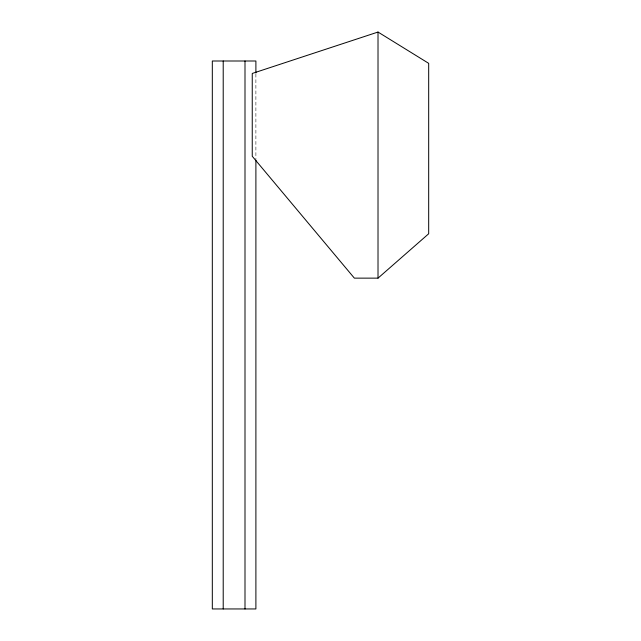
<?xml version="1.0" encoding="UTF-8"?>
<svg xmlns="http://www.w3.org/2000/svg" width="641" height="641" viewBox="0 0 641 641"><rect width="100%" height="100%" fill="white"/><g stroke="black" fill="none" stroke-linecap="round" stroke-linejoin="round"><path stroke-width="0.48" stroke-dasharray="3.21 2.4" d="M255.895 73.995L255.895 158.984"/><path stroke-width="0.96" d="M378.014 278.138L428.685 233.765L428.685 63.347L378.014 32.05L252.25 73.451L252.25 156.26L354.369 278.138L378.014 278.138L378.014 32.05M255.895 72.994L255.895 60.999L212.315 60.999L212.315 608.95L255.895 608.95L255.895 159.986M244.998 60.999L244.998 608.95M223.212 60.999L223.212 608.95"/></g></svg>
